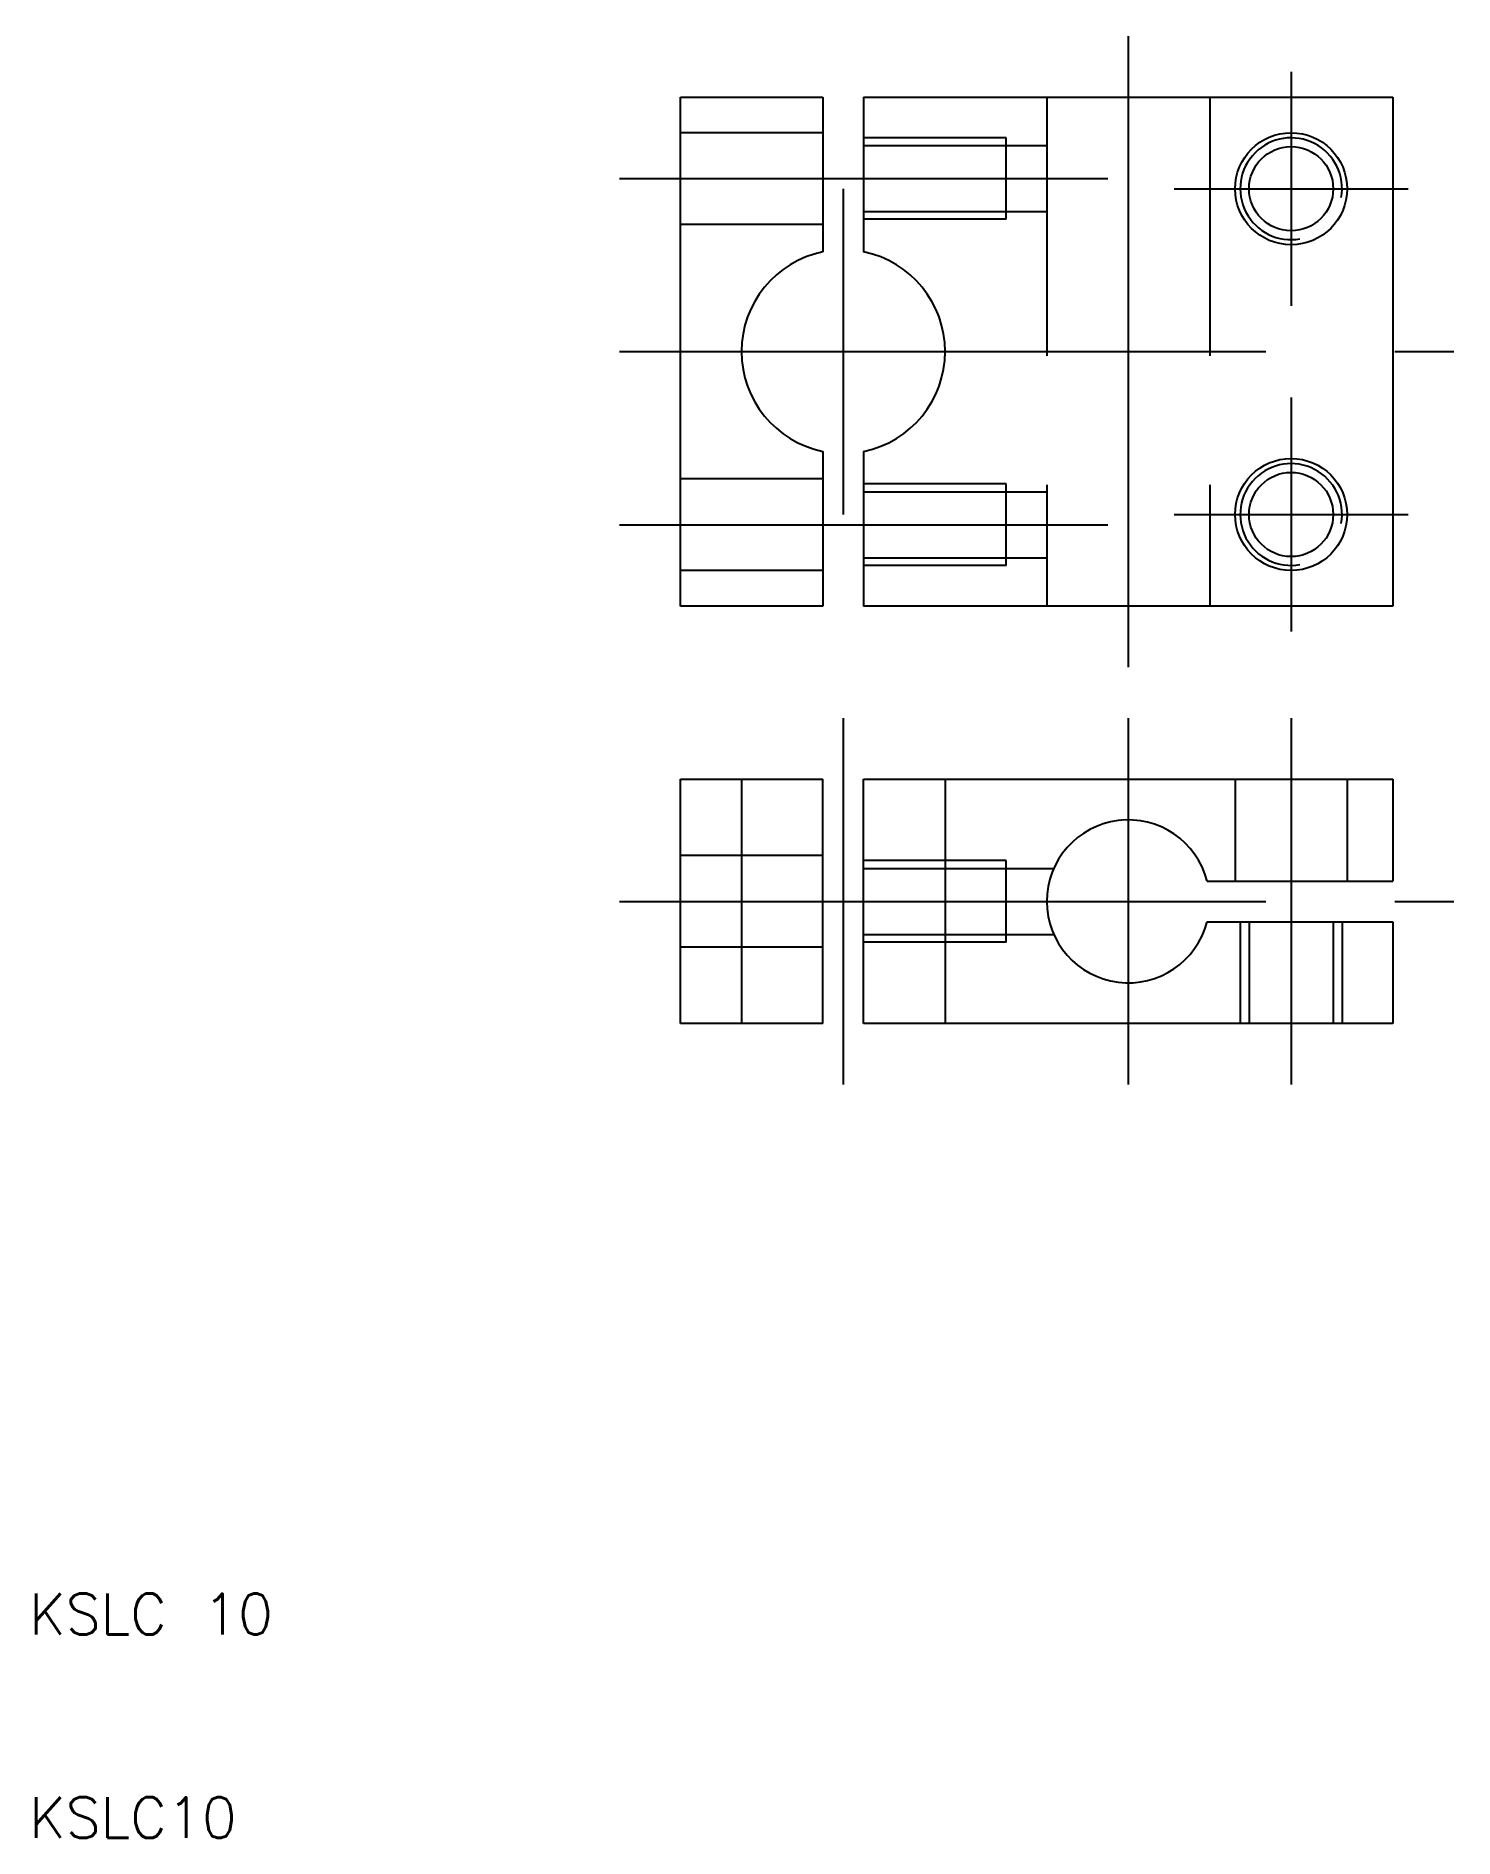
# Model space of a CAD drawing. Extents: x 10.3 to 80, y 10 to 98.5.
import ezdxf

# ---------------------------------------------------------------- set-up
doc = ezdxf.new("R2010")
doc.units = 0
doc.linetypes.add('CENTER', pattern=[50.8, 31.75, -6.35, 6.35, -6.35])
doc.linetypes.add('DASHED', pattern=[19.05, 12.7, -6.35])
doc.layers.get('0').update_dxf_attribs({"linetype": 'CONTINUOUS'})
doc.layers.add('CENTER', color=1, linetype='CENTER')
doc.styles.get("Standard").update_dxf_attribs({"font": 'txt.shx'})

msp = doc.modelspace()

# ---------------------------------------------------------------- linework, layer by layer
for p, q in [((42, 70.5), (42, 95.5)), ((42, 95.5), (49, 95.5)), ((49, 95.5), (49, 87.899)), ((51, 95.5), (77, 95.5)), ((51, 95.5), (51, 87.899)), ((77, 95.5), (77, 70.5)), ((49, 78.101), (49, 70.5)), ((51, 78.101), (51, 70.5)), ((49, 70.5), (42, 70.5)), ((77, 70.5), (51, 70.5)), ((42, 62), (49, 62)), ((42, 50), (42, 62)), ((49, 50), (49, 62)), ((51, 62), (77, 62)), ((51, 50), (51, 62)), ((77, 62), (77, 57)), ((67.873, 57), (77, 57)), ((67.873, 55), (77, 55)), ((77, 55), (77, 50)), ((49, 50), (42, 50)), ((77, 50), (51, 50))]:
    msp.add_line(p, q)
at = {"color": 3, "linetype": 'DASHED'}
for p, q in [((60, 95.5), (60, 70.5)), ((68, 95.5), (68, 70.5)), ((49, 93.75), (42, 93.75)), ((58, 93.5), (51, 93.5)), ((51, 93.121), (60, 93.121)), ((58, 89.5), (58, 93.5)), ((51, 89.879), (60, 89.879)), ((58, 89.5), (51, 89.5)), ((49, 89.25), (42, 89.25)), ((49, 76.75), (42, 76.75)), ((58, 76.5), (51, 76.5)), ((51, 76.121), (60, 76.121)), ((58, 72.5), (58, 76.5)), ((51, 72.879), (60, 72.879)), ((49, 72.25), (42, 72.25)), ((58, 72.5), (51, 72.5)), ((45, 62), (45, 50)), ((55, 62), (55, 50)), ((69.25, 62), (69.25, 57)), ((74.75, 62), (74.75, 57)), ((49, 58.25), (42, 58.25)), ((58, 58), (51, 58)), ((51, 57.621), (60.343, 57.621)), ((58, 54), (58, 58)), ((69.5, 55), (69.5, 50)), ((69.933, 55), (69.933, 50)), ((74.067, 55), (74.067, 50)), ((74.5, 55), (74.5, 50)), ((51, 54.379), (60.343, 54.379)), ((58, 54), (51, 54)), ((49, 53.75), (42, 53.75))]:
    msp.add_line(p, q, dxfattribs=at)
for centre, radius in [((72, 91), 2.75), ((72, 91), 2.067), ((72, 75), 2.75), ((72, 75), 2.067)]:
    msp.add_circle(centre, radius)
at = {"color": 3}
for centre in [(72, 91), (72, 75)]:
    msp.add_arc(centre, 2.5, 350, 280, dxfattribs=at)
for centre, radius, start, end in [((50, 83), 5, 101.53696, 258.46304), ((50, 83), 5, 281.53696, 78.46304), ((64, 56), 4, 14.47751, 345.52249)]:
    msp.add_arc(centre, radius, start, end)
at = {"layer": 'CENTER'}
for p, q in [((64, 98.5), (64, 67.5)), ((72, 96.75), (72, 85.25)), ((39, 91.5), (63, 91.5)), ((50, 91), (50, 75)), ((66.25, 91), (77.75, 91)), ((39, 83), (80, 83)), ((72, 80.75), (72, 69.25)), ((39, 74.5), (63, 74.5)), ((66.25, 75), (77.75, 75)), ((50, 65), (50, 47)), ((64, 65), (64, 47)), ((72, 65), (72, 47)), ((39, 56), (80, 56))]:
    msp.add_line(p, q, dxfattribs=at)

# ---------------------------------------------------------------- texts
for s, p in [('KSLC 10', (10, 20)), ('KSLC10', (10, 10))]:
    msp.add_text(s, height=2).set_placement(p)

doc.saveas('drawing.dxf')
